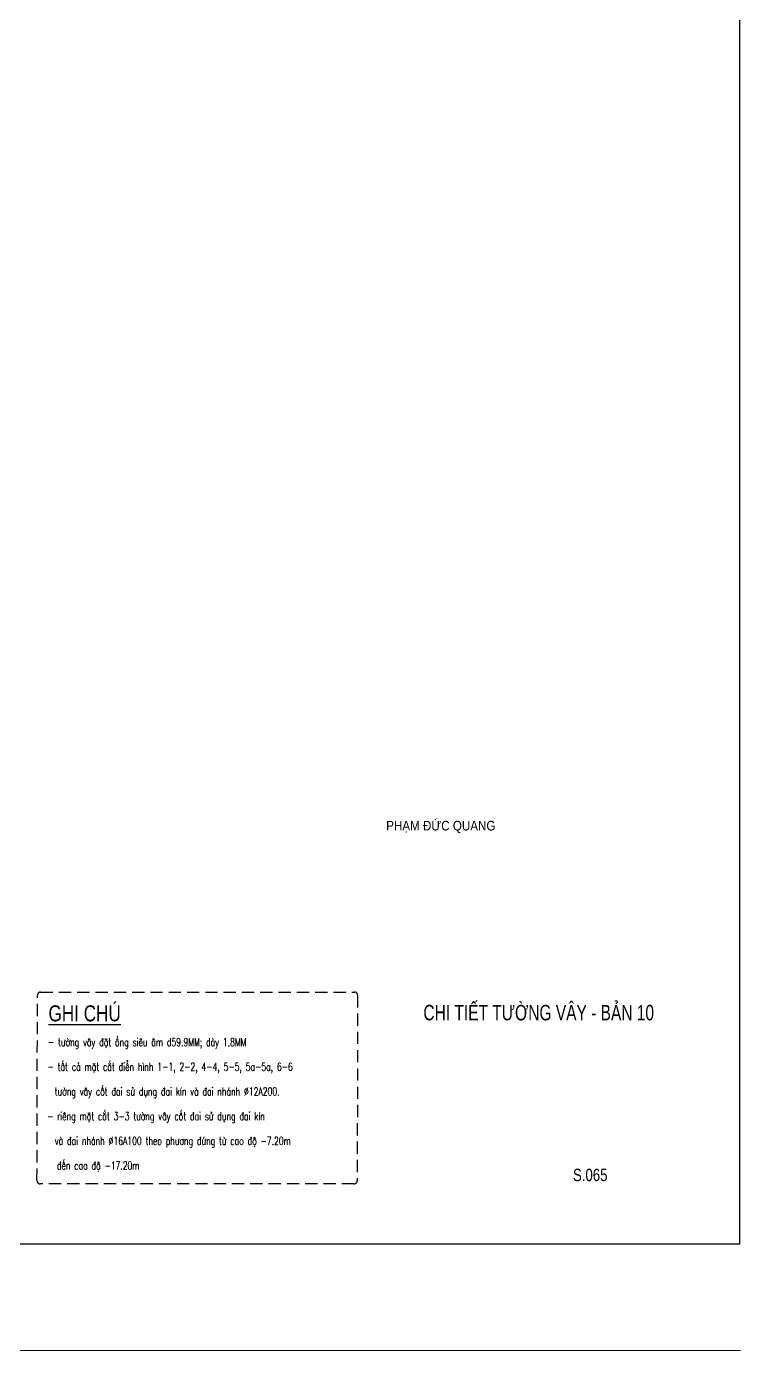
# Model space of a CAD drawing. Header units: millimetres. Extents: x -143483 to 1166745, y -1448440 to -1202244.
# Drawn here: x 1006805 to 1029102, y -1285398 to -1244029 of the extents above; entities that cross this region are included whole.
import ezdxf
from ezdxf.enums import TextEntityAlignment as Align

# ---------------------------------------------------------------- set-up
doc = ezdxf.new("R2010")
doc.units = ezdxf.units.MM
doc.header["$LTSCALE"] = 30
doc.linetypes.add('DASHED', pattern=[19.05, 12.7, -6.35])
doc.layers.get('Defpoints').update_dxf_attribs({"lineweight": 9})
for name, color, linetype in [('0-Chu khung ten', 7, 'Continuous'), ('ccu11-Text', 31, 'Continuous'), ('Xref_ST_MBDV Cot vach 30.7.2022$0$Xref_ST_MBDV Cot vach 30.7.2022|Xref_ST_MBDV Cot vach 30.7.2022|Xref_ST_MBDV Cot vach 30.7.2022|Xref_ST_MBDV Cot vach 30.7.2022|ccu12-Thay', 7, 'Continuous')]:
    doc.layers.add(name, color=color, linetype=linetype)
doc.layers.add('ccu11-Khuat', color=9, linetype='DASHED', lineweight=30)
doc.styles.add('ccu11-VnAvantH', font='VHAVAN.TTF')
doc.styles.add('ccu11-VnAvH-B', font='VHAVANB.TTF')
doc.styles.add('ccu11-vnsimli', font='vnsimli.shx', dxfattribs={"width": 0.8, "bigfont": 'vns.shx'})
doc.styles.add('LoGoTTAs1', font='VHARIAL.TTF')
doc.styles.add('LoGoTTAs2', font='VHAVAN.TTF')
doc.styles.add('VNARIALH', font='VHARIAL.TTF')

# ---------------------------------------------------------------- blocks, each defined once
blk = doc.blocks.new('ccu11_88_tenbv')
at = {"layer": '0-Chu khung ten', "color": 31, "style": 'LoGoTTAs2', "width": 0.8}
for p in [(-8837, 8052), (-8800, 6853)]:
    blk.add_attdef('...', p, '', height=220, dxfattribs=at)
at = {"layer": '0-Chu khung ten', "color": 31}
for tag, height, style, width, p in [('1', 500, 'VNARIALH', 0.85, (-4500, 3869)), ('2', 500, 'VNARIALH', 0.85, (-4500, 2917)), ('S1-01-1', 700, 'LoGoTTAs1', 0.8, (-2250, 607)), ('1/100', 350, 'VNARIALH', 0.85, (-6750, 229))]:
    blk.add_attdef(tag, text='', height=height, dxfattribs=dict(at, style=style, width=width)).set_placement(p, align=Align.CENTER)

msp = doc.modelspace()

# ---------------------------------------------------------------- linework, layer by layer
at = {"layer": 'ccu11-Khuat'}
msp.add_lwpolyline([(1007247.14, -1274196.68), (1017046.36, -1274196.68, -0.41421356), (1017146.36, -1274296.68), (1017131.75, -1280089.6, -0.41421356), (1017031.75, -1280189.6), (1007232.53, -1280189.6, -0.41421356), (1007132.53, -1280089.6), (1007147.14, -1274296.68, -0.41421356)], format="xyb", close=True, dxfattribs=at)
at = {"layer": 'Defpoints', "color": 2}
msp.add_line((-139032.75, -1285397.81), (1029102.19, -1285397.81), dxfattribs=at)
at = {"layer": 'Xref_ST_MBDV Cot vach 30.7.2022$0$Xref_ST_MBDV Cot vach 30.7.2022|Xref_ST_MBDV Cot vach 30.7.2022|Xref_ST_MBDV Cot vach 30.7.2022|Xref_ST_MBDV Cot vach 30.7.2022|ccu12-Thay'}
msp.add_lwpolyline([(927726.59, -1210408.39), (1029072.88, -1210408.39), (1029072.88, -1282074.69), (927726.59, -1282074.69)], close=True, dxfattribs=at)

# ---------------------------------------------------------------- block references
at = {"layer": 'ccu11-Text'}
ref = msp.add_blockref('ccu11_88_tenbv', (1029087.99, -1282074.69), dxfattribs=dict(at, xscale=1.162769734056969, yscale=1.162769734056969, zscale=1.162769734056969))
ref.add_attrib('1', 'CHI TIÕT T¦êNG V¢Y - B¶N 10', dxfattribs={"layer": '0-Chu khung ten', "color": 1, "height": 482.6013, "style": 'ccu11-VnAvantH', "width": 0.75}).set_placement((1022800.49, -1274599.38), align=Align.TOP_CENTER)
ref.add_attrib('S1-01-1', 'S.065', dxfattribs={"layer": '0-Chu khung ten', "color": 31, "height": 386.081, "style": 'ccu11-VnAvantH', "width": 0.8}).set_placement((1024409.46, -1280105.27), align=Align.CENTER)
ref.add_attrib('...', 'ph¹m ®øc quang', dxfattribs={"layer": '0-Chu khung ten', "color": 1, "height": 301.2672, "style": 'ccu11-VnAvantH', "width": 0.9}).set_placement((1019743.53, -1269149.39), align=Align.CENTER)

# ---------------------------------------------------------------- texts
at = {"layer": 'ccu11-Text', "style": 'ccu11-VnAvH-B', "width": 0.8}
msp.add_text('%%uGHI CHó', height=500, dxfattribs=at).set_placement((1007491.94, -1275113.09))
at = {"layer": 'ccu11-Text', "linetype": 'Continuous', "style": 'ccu11-vnsimli', "width": 0.7}
msp.add_text('- t\xadêng v©y ®Æt èng siªu ©m d59.9MM; dµy 1.8MM', height=250, dxfattribs=at).set_placement((1007477.34, -1275884.79))
at = {"layer": 'ccu11-Text', "color": 2, "linetype": 'Continuous', "style": 'ccu11-vnsimli', "width": 0.7}
for s, p in [('- tÊt c¶ mÆt c¾t ®iÓn h×nh 1-1, 2-2, 4-4, 5-5, 5a-5a, 6-6', (1007462.73, -1276656.5)), ('  t\xadêng v©y cèt ®ai sö dông ®ai kÝn vµ ®ai nh¸nh `12A200.', (1007448.12, -1277428.21))]:
    msp.add_text(s, height=250, dxfattribs=at).set_placement(p)
at = {"layer": 'ccu11-Text', "color": 3, "linetype": 'Continuous', "style": 'ccu11-vnsimli', "width": 0.7}
for s, p in [('- riªng mÆt c¾t 3-3 t\xadêng v©y cèt ®ai sö dông ®ai kÝn', (1007448.12, -1278199.92)), ('  vµ ®ai nh¸nh `16A100 theo ph\xad¬ng ®øng tõ cao ®é -7.20m', (1007448.12, -1278971.62)), ('®Õn cao ®é -17.20m', (1007755.97, -1279743.33))]:
    msp.add_text(s, height=250, dxfattribs=at).set_placement(p)

doc.saveas('drawing.dxf')
